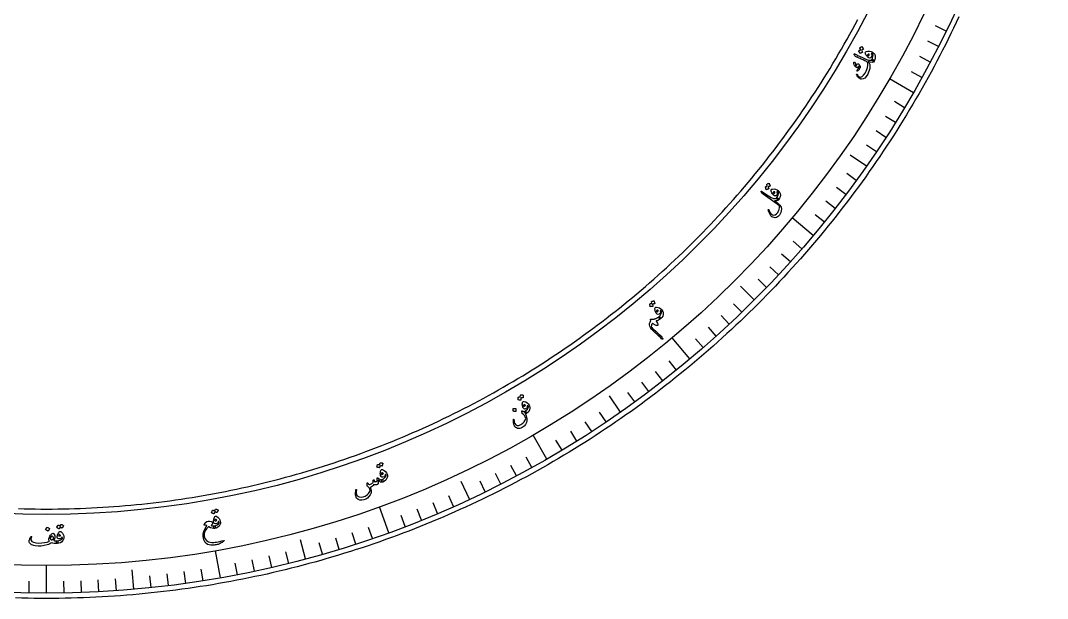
# Model space of a CAD drawing. Header units: millimetres. Extents: x -45 to 45, y -45 to 58.
# Drawn here: x -1.16 to 44.76, y -45 to -19.15 of the extents above; entities that cross this region are included whole.
import ezdxf

# ---------------------------------------------------------------- set-up
doc = ezdxf.new("R2010")
doc.units = ezdxf.units.MM
for name, color, linetype in [('CUT_INNER', 6, 'Continuous'), ('CUT_OUTER', 1, 'Continuous'), ('ENGRAVE', 7, 'Continuous'), ('ENGRAVE_FINE', 8, 'Continuous'), ('TEXT', 5, 'Continuous')]:
    doc.layers.add(name, color=color, linetype=linetype)

msp = doc.modelspace()

# ---------------------------------------------------------------- linework, layer by layer
at = {"layer": 'CUT_INNER'}
msp.add_lwpolyline([(-1.2577, -40.9807), (-1.0062, -40.9877), (-0.7547, -40.9931), (-0.5031, -40.9969), (-0.2516, -40.9992), (0, -41), (0.2516, -40.9992), (0.5031, -40.9969), (0.7547, -40.9931), (1.0062, -40.9877), (1.2577, -40.9807), (1.5091, -40.9722), (1.7605, -40.9622), (2.0118, -40.9506), (2.263, -40.9375), (2.5142, -40.9228), (2.7652, -40.9066), (3.0161, -40.8889), (3.267, -40.8696), (3.5177, -40.8488), (3.7683, -40.8265), (4.0187, -40.8026), (4.269, -40.7771), (4.5191, -40.7502), (4.7691, -40.7217), (5.0188, -40.6917), (5.2684, -40.6601), (5.5178, -40.627), (5.767, -40.5924), (6.0159, -40.5562), (6.2647, -40.5186), (6.5132, -40.4794), (6.7614, -40.4386), (7.0094, -40.3964), (7.2572, -40.3526), (7.5046, -40.3073), (7.7518, -40.2605), (7.9987, -40.2122), (8.2453, -40.1624), (8.4916, -40.111), (8.7375, -40.0582), (8.9832, -40.0038), (9.2284, -39.9479), (9.4734, -39.8905), (9.718, -39.8317), (9.9622, -39.7713), (10.206, -39.7094), (10.4495, -39.646), (10.6926, -39.5812), (10.9352, -39.5148), (11.1775, -39.447), (11.4193, -39.3777), (11.6607, -39.3068), (11.9017, -39.2346), (12.1422, -39.1608), (12.3822, -39.0855), (12.6218, -39.0088), (12.861, -38.9307), (13.0996, -38.851), (13.3377, -38.7699), (13.5754, -38.6873), (13.8125, -38.6033), (14.0491, -38.5178), (14.2852, -38.4309), (14.5207, -38.3425), (14.7557, -38.2527), (14.9901, -38.1614), (15.224, -38.0687), (15.4573, -37.9746), (15.69, -37.8791), (15.9221, -37.7821), (16.1537, -37.6837), (16.3846, -37.5838), (16.6149, -37.4826), (16.8446, -37.3799), (17.0736, -37.2759), (17.302, -37.1704), (17.5298, -37.0636), (17.7568, -36.9553), (17.9833, -36.8457), (18.209, -36.7346), (18.4341, -36.6222), (18.6584, -36.5084), (18.8821, -36.3932), (19.105, -36.2767), (19.3273, -36.1588), (19.5488, -36.0395), (19.7695, -35.9189), (19.9896, -35.7969), (20.2088, -35.6736), (20.4273, -35.5489), (20.6451, -35.4229), (20.862, -35.2955), (21.0782, -35.1669), (21.2936, -35.0369), (21.5082, -34.9056), (21.7219, -34.7729), (21.9349, -34.639), (22.147, -34.5038), (22.3583, -34.3672), (22.5688, -34.2294), (22.7784, -34.0903), (22.9871, -33.9498), (23.195, -33.8082), (23.402, -33.6652), (23.6081, -33.521), (23.8134, -33.3755), (24.0177, -33.2287), (24.2211, -33.0807), (24.4237, -32.9315), (24.6253, -32.781), (24.826, -32.6293), (25.0257, -32.4764), (25.2245, -32.3222), (25.4223, -32.1668), (25.6192, -32.0102), (25.8152, -31.8524), (26.0101, -31.6934), (26.2041, -31.5332), (26.3971, -31.3719), (26.5891, -31.2093), (26.7801, -31.0456), (26.9701, -30.8807), (27.159, -30.7146), (27.347, -30.5474), (27.5339, -30.379), (27.7198, -30.2095), (27.9046, -30.0388), (28.0884, -29.867), (28.2712, -29.6941), (28.4528, -29.5201), (28.6334, -29.345), (28.8129, -29.1687), (28.9914, -28.9914), (29.1687, -28.8129), (29.345, -28.6334), (29.5201, -28.4528), (29.6941, -28.2712), (29.867, -28.0884), (30.0388, -27.9046), (30.2095, -27.7198), (30.379, -27.5339), (30.5474, -27.347), (30.7146, -27.159), (30.8807, -26.9701), (31.0456, -26.7801), (31.2093, -26.5891), (31.3719, -26.3971), (31.5332, -26.2041), (31.6934, -26.0101), (31.8524, -25.8152), (32.0102, -25.6192), (32.1668, -25.4223), (32.3222, -25.2245), (32.4764, -25.0257), (32.6293, -24.826), (32.781, -24.6253), (32.9315, -24.4237), (33.0807, -24.2211), (33.2287, -24.0177), (33.3755, -23.8134), (33.521, -23.6081), (33.6652, -23.402), (33.8082, -23.195), (33.9498, -22.9871), (34.0903, -22.7784), (34.2294, -22.5688), (34.3672, -22.3583), (34.5038, -22.147), (34.639, -21.9349), (34.7729, -21.7219), (34.9056, -21.5082), (35.0369, -21.2936), (35.1669, -21.0782), (35.2955, -20.862), (35.4229, -20.6451), (35.5489, -20.4273), (35.6736, -20.2088), (35.7969, -19.9896), (35.9189, -19.7695), (36.0395, -19.5488), (36.1588, -19.3273), (36.2767, -19.105)], dxfattribs=at)
at = {"layer": 'CUT_OUTER'}
msp.add_lwpolyline([(40.7968, -18.99), (40.6795, -19.24), (40.5607, -19.4892), (40.4404, -19.7377), (40.3185, -19.9855), (40.1951, -20.2325), (40.0702, -20.4788), (39.9438, -20.7242), (39.8159, -20.9689), (39.6865, -21.2129), (39.5556, -21.456), (39.4232, -21.6983), (39.2893, -21.9398), (39.1539, -22.1804), (39.0171, -22.4202), (38.8788, -22.6592), (38.739, -22.8974), (38.5978, -23.1346), (38.4551, -23.371), (38.311, -23.6065), (38.1654, -23.8412), (38.0184, -24.0749), (37.87, -24.3077), (37.7201, -24.5396), (37.5688, -24.7706), (37.4161, -25.0007), (37.262, -25.2298), (37.1065, -25.4579), (36.9496, -25.6851), (36.7913, -25.9114), (36.6316, -26.1366), (36.4706, -26.3609), (36.3081, -26.5842), (36.1443, -26.8065), (35.9792, -27.0277), (35.8127, -27.248), (35.6448, -27.4672), (35.4756, -27.6854), (35.305, -27.9026), (35.1332, -28.1187), (34.96, -28.3337), (34.7855, -28.5477), (34.6097, -28.7606), (34.4325, -28.9724), (34.2541, -29.1831), (34.0744, -29.3928), (33.8934, -29.6013), (33.7111, -29.8087), (33.5276, -30.015), (33.3428, -30.2202), (33.1567, -30.4242), (32.9694, -30.627), (32.7809, -30.8288), (32.5911, -31.0293), (32.4001, -31.2287), (32.2079, -31.4269), (32.0144, -31.624), (31.8198, -31.8198), (31.624, -32.0144), (31.4269, -32.2079), (31.2287, -32.4001), (31.0293, -32.5911), (30.8288, -32.7809), (30.627, -32.9694), (30.4242, -33.1567), (30.2202, -33.3428), (30.015, -33.5276), (29.8087, -33.7111), (29.6013, -33.8934), (29.3928, -34.0744), (29.1831, -34.2541), (28.9724, -34.4325), (28.7606, -34.6097), (28.5477, -34.7855), (28.3337, -34.96), (28.1187, -35.1332), (27.9026, -35.305), (27.6854, -35.4756), (27.4672, -35.6448), (27.248, -35.8127), (27.0277, -35.9792), (26.8065, -36.1443), (26.5842, -36.3081), (26.3609, -36.4706), (26.1366, -36.6316), (25.9114, -36.7913), (25.6851, -36.9496), (25.4579, -37.1065), (25.2298, -37.262), (25.0007, -37.4161), (24.7706, -37.5688), (24.5396, -37.7201), (24.3077, -37.87), (24.0749, -38.0184), (23.8412, -38.1654), (23.6065, -38.311), (23.371, -38.4551), (23.1346, -38.5978), (22.8974, -38.739), (22.6592, -38.8788), (22.4202, -39.0171), (22.1804, -39.1539), (21.9398, -39.2893), (21.6983, -39.4232), (21.456, -39.5556), (21.2129, -39.6865), (20.9689, -39.8159), (20.7242, -39.9438), (20.4788, -40.0702), (20.2325, -40.1951), (19.9855, -40.3185), (19.7377, -40.4404), (19.4892, -40.5607), (19.24, -40.6795), (18.99, -40.7968), (18.7393, -40.9126), (18.4879, -41.0268), (18.2359, -41.1394), (17.9831, -41.2506), (17.7296, -41.3601), (17.4755, -41.4681), (17.2208, -41.5746), (16.9653, -41.6795), (16.7093, -41.7828), (16.4526, -41.8845), (16.1953, -41.9847), (15.9374, -42.0833), (15.6788, -42.1803), (15.4197, -42.2757), (15.16, -42.3695), (14.8998, -42.4617), (14.639, -42.5523), (14.3776, -42.6414), (14.1157, -42.7288), (13.8532, -42.8146), (13.5903, -42.8988), (13.3268, -42.9814), (13.0628, -43.0623), (12.7983, -43.1417), (12.5334, -43.2194), (12.268, -43.2955), (12.0021, -43.3699), (11.7357, -43.4427), (11.469, -43.5139), (11.2017, -43.5835), (10.9341, -43.6514), (10.6661, -43.7177), (10.3976, -43.7823), (10.1288, -43.8453), (9.8596, -43.9066), (9.59, -43.9663), (9.32, -44.0243), (9.0497, -44.0806), (8.7791, -44.1353), (8.5081, -44.1884), (8.2368, -44.2397), (7.9652, -44.2895), (7.6933, -44.3375), (7.4211, -44.3839), (7.1486, -44.4286), (6.8759, -44.4716), (6.6029, -44.5129), (6.3296, -44.5526), (6.0561, -44.5906), (5.7824, -44.6269), (5.5085, -44.6616), (5.2343, -44.6945), (4.96, -44.7258), (4.6855, -44.7554), (4.4108, -44.7833), (4.1359, -44.8095), (3.8609, -44.8341), (3.5857, -44.8569), (3.3104, -44.8781), (3.035, -44.8975), (2.7594, -44.9153), (2.4838, -44.9314), (2.208, -44.9458), (1.9322, -44.9585), (1.6563, -44.9695), (1.3804, -44.9788), (1.1044, -44.9864), (0.8283, -44.9924), (0.5522, -44.9966), (0.2761, -44.9992), (0, -45), (-0.2761, -44.9992), (-0.5522, -44.9966), (-0.8283, -44.9924), (-1.1044, -44.9864), (-1.3804, -44.9788)], dxfattribs=at)
at = {"layer": 'ENGRAVE'}
for points in [[(38.7633, -22.38), (37.6964, -21.764)], [(36.6652, -25.6733), (35.9444, -25.1685)], [(34.2881, -28.7712), (33.3444, -27.9793)], [(31.6501, -31.6501), (31.0278, -31.0278)], [(28.7712, -34.2881), (27.9793, -33.3444)], [(25.6733, -36.6652), (25.1685, -35.9444)], [(22.38, -38.7633), (21.764, -37.6964)], [(18.9164, -40.5663), (18.5445, -39.7688)], [(15.3088, -42.0606), (14.8875, -40.9029)], [(11.5847, -43.2348), (11.357, -42.3848)], [(7.7725, -44.08), (7.5586, -42.8667)], [(0, -44.76), (0, -43.528)], [(3.9011, -44.5897), (3.8244, -43.713)]]:
    msp.add_lwpolyline(points, dxfattribs=at)
for radius in [44.76, 43.528, 41.24]:
    msp.add_circle((0, 0), radius, dxfattribs=at)
at = {"layer": 'ENGRAVE_FINE'}
for points in [[(40.23, -19.6215), (39.7555, -19.39)], [(39.8815, -20.3206), (39.411, -20.0809)], [(39.5207, -21.0135), (39.0545, -20.7657)], [(39.148, -21.7001), (38.6862, -21.4441)], [(38.3668, -23.0531), (37.9142, -22.7812)], [(37.9586, -23.7192), (37.5109, -23.4394)], [(37.5389, -24.378), (37.0961, -24.0905)], [(37.1077, -25.0295), (36.67, -24.7342)], [(36.2116, -26.3093), (35.7844, -25.9989)], [(35.7469, -26.9372), (35.3252, -26.6195)], [(35.2714, -27.557), (34.8553, -27.2319)], [(34.7851, -28.1684), (34.3747, -27.8361)], [(33.7808, -29.3652), (33.3823, -29.0188)], [(33.2632, -29.9503), (32.8708, -29.597)], [(32.7354, -30.5262), (32.3492, -30.1662)], [(32.1976, -31.0929), (31.8178, -30.7261)], [(31.0929, -32.1976), (30.7261, -31.8178)], [(30.5262, -32.7354), (30.1662, -32.3492)], [(29.9503, -33.2632), (29.597, -32.8708)], [(29.3652, -33.7808), (29.0188, -33.3823)], [(28.1684, -34.7851), (27.8361, -34.3747)], [(27.557, -35.2714), (27.2319, -34.8553)], [(26.9372, -35.7469), (26.6195, -35.3252)], [(26.3093, -36.2116), (25.9989, -35.7844)], [(25.0295, -37.1077), (24.7342, -36.67)], [(24.378, -37.5389), (24.0905, -37.0961)], [(23.7192, -37.9586), (23.4394, -37.5109)], [(23.0531, -38.3668), (22.7812, -37.9142)], [(21.7001, -39.148), (21.4441, -38.6862)], [(20.3206, -39.8815), (20.0809, -39.411)], [(21.0135, -39.5207), (20.7657, -39.0545)], [(19.6215, -40.23), (19.39, -39.7555)], [(18.2055, -40.8903), (17.9908, -40.4079)], [(17.4891, -41.2018), (17.2828, -40.7158)], [(16.0405, -41.7871), (15.8513, -41.2941)], [(16.7674, -41.5007), (16.5696, -41.0112)], [(13.8316, -42.5693), (13.6684, -42.0671)], [(14.5724, -42.3214), (14.4005, -41.8222)], [(12.3375, -43.0261), (12.192, -42.5185)], [(13.0866, -42.8042), (12.9322, -42.2993)], [(10.0688, -43.6128), (9.95, -43.0983)], [(10.8284, -43.4304), (10.7007, -42.9181)], [(8.5406, -43.9376), (8.4399, -43.4193)], [(9.3061, -43.7819), (9.1963, -43.2654)], [(4.6787, -44.5148), (4.6235, -43.9897)], [(5.4549, -44.4264), (5.3905, -43.9023)], [(6.2294, -44.3244), (6.1559, -43.8015)], [(7.002, -44.2089), (6.9194, -43.6874)], [(-0.7812, -44.7532), (-0.772, -44.2253)], [(0.7812, -44.7532), (0.772, -44.2253)], [(1.5621, -44.7327), (1.5437, -44.2051)], [(2.3426, -44.6987), (2.3149, -44.1714)], [(3.1223, -44.651), (3.0855, -44.1243)]]:
    msp.add_lwpolyline(points, dxfattribs=at)
at = {"layer": 'TEXT'}
for points in [[(36.1181, -20.6562), (36.1138, -20.6464), (36.1143, -20.641), (36.1197, -20.6401), (36.1299, -20.6436), (36.1388, -20.6477), (36.1534, -20.6545), (36.1737, -20.6642), (36.1996, -20.6767), (36.2314, -20.6919), (36.2689, -20.7097), (36.3122, -20.7302), (36.3613, -20.7533), (36.5154, -20.8246), (36.6349, -20.8773), (36.7196, -20.9115), (36.7696, -20.9272), (36.8166, -20.9329), (36.8561, -20.9316), (36.8879, -20.9233), (36.9122, -20.9081), (36.9226, -20.9003), (36.934, -20.8962), (36.9464, -20.8956), (36.9598, -20.8986), (36.9731, -20.9043), (36.985, -20.9117), (36.9955, -20.9208), (37.0047, -20.9316), (37.0118, -20.9425), (37.0159, -20.952), (37.017, -20.96), (37.0152, -20.9665), (36.974, -21.01), (36.9142, -21.0277), (36.836, -21.0196), (36.7393, -20.9857), (36.7558, -21.009), (36.7713, -21.0351), (36.7858, -21.0641), (36.7991, -21.0959), (36.8093, -21.1264), (36.8162, -21.1559), (36.82, -21.1844), (36.8205, -21.2118), (36.8114, -21.2973), (36.7922, -21.3815), (36.763, -21.4644), (36.7237, -21.5459), (36.6578, -21.65), (36.5899, -21.7234), (36.5201, -21.7661), (36.4485, -21.7781), (36.4287, -21.7757), (36.4104, -21.7715), (36.3935, -21.7654), (36.3781, -21.7575), (36.328, -21.7198), (36.2864, -21.6762), (36.2532, -21.6269), (36.2284, -21.5717), (36.2272, -21.567), (36.227, -21.5625), (36.2278, -21.5582), (36.2297, -21.5541), (36.232, -21.5513), (36.235, -21.5497), (36.2387, -21.5492), (36.243, -21.5498), (36.2466, -21.5519), (36.2501, -21.5552), (36.2534, -21.5598), (36.2566, -21.5656), (36.2795, -21.6074), (36.3015, -21.6393), (36.3225, -21.6613), (36.3425, -21.6733), (36.408, -21.6798), (36.4739, -21.6533), (36.54, -21.5939), (36.6063, -21.5015), (36.6471, -21.4242), (36.6808, -21.3408), (36.7073, -21.2514), (36.7265, -21.1561), (36.729, -21.1223), (36.7269, -21.0901), (36.7203, -21.0596), (36.7091, -21.0306), (36.7036, -21.0221), (36.6946, -21.0128), (36.682, -21.0029), (36.6659, -20.9922), (36.6376, -20.976), (36.5892, -20.9513), (36.5206, -20.9181), (36.4319, -20.8763), (36.3854, -20.8546), (36.3453, -20.8359), (36.3115, -20.8201), (36.2841, -20.8074), (36.2629, -20.7975), (36.2477, -20.7904), (36.2386, -20.7862), (36.2356, -20.7848), (36.2046, -20.7697), (36.1805, -20.7551), (36.1635, -20.7409), (36.1533, -20.7271)], [(36.373, -20.385), (36.3724, -20.3828), (36.3726, -20.3803), (36.3738, -20.3776), (36.3758, -20.3746), (36.3863, -20.3659), (36.397, -20.3577), (36.4079, -20.3501), (36.4191, -20.3431), (36.4306, -20.3367), (36.4425, -20.3307), (36.455, -20.3254), (36.4678, -20.3205), (36.4712, -20.32), (36.4742, -20.3207), (36.4767, -20.3224), (36.4788, -20.3251), (36.5357, -20.4284), (36.5361, -20.4305), (36.5348, -20.4327), (36.532, -20.435), (36.5277, -20.4373), (36.5242, -20.4387), (36.519, -20.4411), (36.5122, -20.4446), (36.5037, -20.4493), (36.4934, -20.4551), (36.4813, -20.4621), (36.4672, -20.4702), (36.4512, -20.4795), (36.4947, -20.5607), (36.4956, -20.5639), (36.4947, -20.5667), (36.4918, -20.5693), (36.4871, -20.5715), (36.483, -20.5734), (36.4767, -20.5765), (36.4683, -20.5807), (36.4576, -20.5862), (36.4447, -20.5931), (36.4294, -20.6013), (36.4118, -20.6111), (36.3918, -20.6223), (36.3891, -20.6231), (36.387, -20.6229), (36.3854, -20.6217), (36.3843, -20.6196), (36.3321, -20.5168), (36.3314, -20.5146), (36.3317, -20.5121), (36.3328, -20.5094), (36.3349, -20.5065), (36.3433, -20.4988), (36.3521, -20.4916), (36.3613, -20.485), (36.3708, -20.479), (36.3805, -20.4735), (36.3905, -20.4685), (36.4006, -20.4639), (36.411, -20.4599)], [(36.6201, -20.5714), (36.6256, -20.5642), (36.6339, -20.5574), (36.645, -20.5511), (36.6589, -20.5452), (36.7317, -20.5274), (36.8029, -20.5263), (36.8726, -20.5422), (36.9408, -20.575), (36.9732, -20.5976), (36.9998, -20.6218), (37.0207, -20.6475), (37.0358, -20.6748), (37.0576, -20.7479), (37.0613, -20.8212), (37.047, -20.8944), (37.0146, -20.9676), (37.009, -20.9737), (37.0007, -20.9768), (36.9896, -20.9771), (36.9758, -20.9746), (36.9686, -20.9724), (36.9616, -20.9697), (36.9547, -20.9664), (36.9479, -20.9625), (36.9414, -20.9583), (36.9353, -20.954), (36.9296, -20.9497), (36.9243, -20.9453), (36.9159, -20.9365), (36.911, -20.9275), (36.9095, -20.9184), (36.9115, -20.9092), (36.9406, -20.8368), (36.9567, -20.7688), (36.96, -20.7055), (36.9505, -20.6467), (36.9332, -20.6396), (36.9191, -20.6348), (36.9079, -20.6323), (36.8999, -20.632), (36.8923, -20.6329), (36.8868, -20.6345), (36.8833, -20.6369), (36.8818, -20.64), (36.8814, -20.6425), (36.8815, -20.6447), (36.8821, -20.6466), (36.8832, -20.6483), (36.8997, -20.6721), (36.9096, -20.6955), (36.9128, -20.7187), (36.9094, -20.7415), (36.8829, -20.7985), (36.8469, -20.8276), (36.8015, -20.8289), (36.7467, -20.8023), (36.7189, -20.7805), (36.6926, -20.7536), (36.6677, -20.7214), (36.6442, -20.6841), (36.626, -20.6484), (36.6159, -20.6178), (36.6139, -20.5921), (36.6201, -20.5714)], [(36.7228, -20.6787), (36.7196, -20.6919), (36.7231, -20.7056), (36.7333, -20.7199), (36.7501, -20.7348), (36.7531, -20.7364), (36.7554, -20.7374), (36.7569, -20.7378), (36.7576, -20.7375), (36.7669, -20.7276), (36.775, -20.7168), (36.7818, -20.7051), (36.7875, -20.6925), (36.7912, -20.6808), (36.7928, -20.6703), (36.7924, -20.6611), (36.7899, -20.6533), (36.7643, -20.6558), (36.7445, -20.6609), (36.7307, -20.6685), (36.7228, -20.6787)], [(36.1078, -21.0217), (36.1093, -21.0198), (36.1112, -21.0185), (36.1135, -21.0177), (36.1163, -21.0176), (36.1183, -21.0182), (36.1203, -21.0192), (36.1223, -21.0206), (36.1242, -21.0223), (36.1707, -21.081), (36.1752, -21.0874), (36.1781, -21.0932), (36.1795, -21.0983), (36.1794, -21.1027), (36.1752, -21.1192), (36.1735, -21.1343), (36.1743, -21.1481), (36.1777, -21.1605), (36.1809, -21.1645), (36.1865, -21.1649), (36.1946, -21.1619), (36.2051, -21.1554), (36.2109, -21.1503), (36.2168, -21.145), (36.2226, -21.1394), (36.2285, -21.1335), (36.2343, -21.1273), (36.2402, -21.1206), (36.2462, -21.1134), (36.2522, -21.1058), (36.2809, -21.0842), (36.3109, -21.0893), (36.3423, -21.1214), (36.3749, -21.1803), (36.3826, -21.2012), (36.3871, -21.22), (36.3886, -21.2366), (36.387, -21.251), (36.3822, -21.2652), (36.3731, -21.2832), (36.3596, -21.3051), (36.3417, -21.3309), (36.3323, -21.3439), (36.3228, -21.3559), (36.3134, -21.367), (36.3039, -21.3771), (36.2946, -21.3864), (36.2857, -21.3949), (36.2773, -21.4028), (36.2692, -21.4099), (36.263, -21.4136), (36.2572, -21.4154), (36.252, -21.4154), (36.2472, -21.4136), (36.2431, -21.4103), (36.2412, -21.4063), (36.2414, -21.4016), (36.2436, -21.3963), (36.2518, -21.38), (36.2614, -21.3616), (36.2724, -21.3412), (36.2848, -21.3187), (36.3077, -21.2768), (36.3241, -21.2431), (36.3339, -21.2178), (36.3371, -21.2007), (36.3368, -21.1981), (36.3356, -21.196), (36.3335, -21.1946), (36.3305, -21.1938), (36.3282, -21.1938), (36.3257, -21.1948), (36.3228, -21.1967), (36.3195, -21.1995), (36.2924, -21.2276), (36.2804, -21.239), (36.2684, -21.2477), (36.2565, -21.2538), (36.2446, -21.2572), (36.2321, -21.2587), (36.2209, -21.2573), (36.2109, -21.2531), (36.2023, -21.246), (36.1502, -21.1879), (36.1171, -21.1311), (36.103, -21.0757), (36.1078, -21.0217)], [(32.2074, -26.4807), (32.2072, -26.4784), (32.2078, -26.476), (32.2094, -26.4736), (32.212, -26.471), (32.2238, -26.4642), (32.2358, -26.4581), (32.2479, -26.4525), (32.2601, -26.4476), (32.2726, -26.4433), (32.2854, -26.4396), (32.2986, -26.4365), (32.3121, -26.4339), (32.3155, -26.4341), (32.3183, -26.4352), (32.3205, -26.4373), (32.3221, -26.4404), (32.3599, -26.5521), (32.3598, -26.5543), (32.3582, -26.5562), (32.3551, -26.558), (32.3504, -26.5595), (32.3468, -26.5602), (32.3412, -26.5617), (32.3339, -26.5639), (32.3247, -26.567), (32.3136, -26.5709), (32.3003, -26.5757), (32.2851, -26.5812), (32.2677, -26.5876), (32.2961, -26.6752), (32.2965, -26.6784), (32.2951, -26.6811), (32.2919, -26.683), (32.2868, -26.6844), (32.2825, -26.6855), (32.2757, -26.6875), (32.2666, -26.6902), (32.2552, -26.6937), (32.2413, -26.6981), (32.2248, -26.7036), (32.2057, -26.7101), (32.1841, -26.7176), (32.1812, -26.7179), (32.1792, -26.7174), (32.1778, -26.7159), (32.1772, -26.7136), (32.1438, -26.6032), (32.1436, -26.6009), (32.1443, -26.5986), (32.1459, -26.5961), (32.1484, -26.5936), (32.1581, -26.5875), (32.168, -26.582), (32.1782, -26.5771), (32.1886, -26.5729), (32.1992, -26.5692), (32.2098, -26.566), (32.2206, -26.5633), (32.2315, -26.5611)], [(32.2814, -26.9976), (32.405, -27.0704), (32.5101, -27.1077), (32.5968, -27.1095), (32.6651, -27.0758), (32.673, -27.0765), (32.684, -27.0838), (32.6983, -27.0975), (32.7157, -27.1177), (32.7288, -27.1344), (32.7367, -27.1481), (32.7395, -27.1587), (32.737, -27.1663), (32.7031, -27.1969), (32.6622, -27.2151), (32.6144, -27.2211), (32.5596, -27.2148), (32.6979, -27.3212), (32.7956, -27.4168), (32.8525, -27.5016), (32.8686, -27.5756), (32.8573, -27.6626), (32.8378, -27.7384), (32.8101, -27.803), (32.7744, -27.8565), (32.7304, -27.9029), (32.6842, -27.9375), (32.6357, -27.9601), (32.5849, -27.9709), (32.5343, -27.969), (32.4858, -27.9539), (32.4397, -27.9255), (32.3959, -27.8839), (32.3752, -27.8584), (32.3562, -27.8312), (32.3387, -27.802), (32.3228, -27.7711), (32.3084, -27.7383), (32.2957, -27.7036), (32.2847, -27.667), (32.2753, -27.6284), (32.2749, -27.6235), (32.2755, -27.619), (32.2771, -27.6149), (32.2796, -27.6112), (32.2824, -27.6087), (32.2856, -27.6072), (32.2892, -27.6067), (32.2933, -27.6073), (32.2973, -27.6091), (32.3007, -27.6123), (32.3035, -27.617), (32.3057, -27.6231), (32.3355, -27.7084), (32.3712, -27.7738), (32.4129, -27.8193), (32.4607, -27.8449), (32.5218, -27.852), (32.5816, -27.8357), (32.6398, -27.7959), (32.6965, -27.7326), (32.7361, -27.6675), (32.7627, -27.5973), (32.7762, -27.5219), (32.7768, -27.4413), (32.0504, -26.9147), (32.0331, -26.902), (32.0191, -26.8906), (32.0083, -26.8804), (32.0008, -26.8714), (31.9562, -26.8017), (31.9571, -26.7902), (31.9635, -26.7858), (31.9755, -26.7887), (31.9931, -26.7987)], [(32.4177, -26.7077), (32.4244, -26.7016), (32.4338, -26.6965), (32.4458, -26.6922), (32.4605, -26.6888), (32.5353, -26.6841), (32.6056, -26.6956), (32.6714, -26.7235), (32.7327, -26.7678), (32.7606, -26.7959), (32.7826, -26.8244), (32.7986, -26.8533), (32.8087, -26.8828), (32.8172, -26.9587), (32.808, -27.0314), (32.7809, -27.101), (32.7361, -27.1673), (32.7296, -27.1723), (32.7208, -27.174), (32.7099, -27.1723), (32.6968, -27.1673), (32.6901, -27.164), (32.6836, -27.16), (32.6774, -27.1556), (32.6714, -27.1505), (32.6657, -27.1453), (32.6605, -27.14), (32.6557, -27.1347), (32.6512, -27.1295), (32.6445, -27.1193), (32.6412, -27.1096), (32.6414, -27.1004), (32.645, -27.0917), (32.6864, -27.0255), (32.7143, -26.9615), (32.7287, -26.8997), (32.7296, -26.8402), (32.7139, -26.8302), (32.7008, -26.8229), (32.6903, -26.8185), (32.6824, -26.8168), (32.6749, -26.8163), (32.6691, -26.8169), (32.6653, -26.8186), (32.6633, -26.8215), (32.6624, -26.8238), (32.6621, -26.826), (32.6623, -26.828), (32.6632, -26.8299), (32.6752, -26.8562), (32.6808, -26.881), (32.6799, -26.9044), (32.6725, -26.9262), (32.6364, -26.9776), (32.5958, -27), (32.5509, -26.9932), (32.5016, -26.9574), (32.4781, -26.9311), (32.457, -26.8999), (32.4381, -26.8638), (32.4216, -26.8229), (32.4099, -26.7846), (32.4054, -26.7527), (32.408, -26.727), (32.4177, -26.7077)], [(32.4999, -26.8315), (32.4944, -26.8439), (32.4954, -26.8581), (32.5029, -26.8739), (32.5169, -26.8915), (32.5196, -26.8937), (32.5216, -26.895), (32.523, -26.8957), (32.5238, -26.8955), (32.5347, -26.8874), (32.5445, -26.8782), (32.5533, -26.8679), (32.5611, -26.8565), (32.5668, -26.8456), (32.5703, -26.8356), (32.5715, -26.8265), (32.5705, -26.8183), (32.5448, -26.8163), (32.5244, -26.8178), (32.5095, -26.8229), (32.4999, -26.8315)], [(27.0596, -31.7226), (27.0598, -31.7203), (27.0609, -31.718), (27.0629, -31.7159), (27.0658, -31.7138), (27.0787, -31.7092), (27.0915, -31.7053), (27.1044, -31.7019), (27.1173, -31.6992), (27.1304, -31.6972), (27.1436, -31.6958), (27.1571, -31.695), (27.1709, -31.6949), (27.1742, -31.6957), (27.1768, -31.6973), (27.1786, -31.6997), (27.1796, -31.7031), (27.1972, -31.8197), (27.1968, -31.8218), (27.1948, -31.8234), (27.1915, -31.8246), (27.1866, -31.8253), (27.1828, -31.8253), (27.1772, -31.8258), (27.1695, -31.8267), (27.1599, -31.8281), (27.1483, -31.83), (27.1344, -31.8324), (27.1184, -31.8351), (27.1002, -31.8384), (27.1128, -31.9296), (27.1126, -31.9329), (27.1108, -31.9352), (27.1072, -31.9366), (27.102, -31.937), (27.0976, -31.9374), (27.0906, -31.9381), (27.0812, -31.9392), (27.0693, -31.9407), (27.0548, -31.9426), (27.0376, -31.9451), (27.0177, -31.9481), (26.995, -31.9517), (26.9922, -31.9515), (26.9903, -31.9506), (26.9892, -31.9489), (26.989, -31.9465), (26.9755, -31.8321), (26.9757, -31.8298), (26.9768, -31.8275), (26.9788, -31.8254), (26.9817, -31.8233), (26.9923, -31.819), (27.0031, -31.8154), (27.0139, -31.8124), (27.0249, -31.81), (27.036, -31.8082), (27.047, -31.8069), (27.0581, -31.8062), (27.0693, -31.806)], [(27.2268, -31.983), (27.2345, -31.9782), (27.2446, -31.9747), (27.2572, -31.9726), (27.2723, -31.9719), (27.3467, -31.9804), (27.4139, -32.0041), (27.4738, -32.0431), (27.5264, -32.0975), (27.5489, -32.1299), (27.5655, -32.1618), (27.5762, -32.1932), (27.581, -32.224), (27.5761, -32.3002), (27.5542, -32.3702), (27.5154, -32.4339), (27.4596, -32.4914), (27.4523, -32.4951), (27.4434, -32.4952), (27.4329, -32.4916), (27.4209, -32.4845), (27.4149, -32.48), (27.4092, -32.475), (27.4038, -32.4695), (27.3988, -32.4635), (27.3942, -32.4573), (27.39, -32.4511), (27.3861, -32.4451), (27.3827, -32.4392), (27.3779, -32.428), (27.3763, -32.4179), (27.3781, -32.4088), (27.3832, -32.4009), (27.4355, -32.343), (27.4742, -32.2849), (27.4993, -32.2266), (27.5107, -32.1681), (27.4969, -32.1555), (27.4853, -32.1461), (27.4758, -32.1399), (27.4683, -32.1368), (27.4609, -32.135), (27.4552, -32.1346), (27.4511, -32.1356), (27.4486, -32.1381), (27.4473, -32.1402), (27.4466, -32.1423), (27.4465, -32.1444), (27.447, -32.1463), (27.4543, -32.1743), (27.4554, -32.1997), (27.4504, -32.2226), (27.4393, -32.2428), (27.3947, -32.2871), (27.3508, -32.302), (27.3078, -32.2874), (27.2656, -32.2435), (27.2471, -32.2135), (27.2317, -32.179), (27.2195, -32.1403), (27.2104, -32.0971), (27.2056, -32.0573), (27.2068, -32.0251), (27.2138, -32.0003), (27.2268, -31.983)], [(27.286, -32.1193), (27.2784, -32.1305), (27.2769, -32.1446), (27.2815, -32.1616), (27.2922, -32.1813), (27.2945, -32.1839), (27.2962, -32.1856), (27.2975, -32.1865), (27.2983, -32.1865), (27.3104, -32.1804), (27.3217, -32.1731), (27.3322, -32.1645), (27.3419, -32.1547), (27.3494, -32.1449), (27.3546, -32.1356), (27.3574, -32.1269), (27.3578, -32.1187), (27.3328, -32.1121), (27.3125, -32.1101), (27.2969, -32.1124), (27.286, -32.1193)], [(27.0232, -32.5068), (27.048, -32.5103), (27.0727, -32.5123), (27.0973, -32.5129), (27.1218, -32.5121), (27.1461, -32.5097), (27.1701, -32.5056), (27.1937, -32.4999), (27.2171, -32.4925), (27.2399, -32.4838), (27.2622, -32.4744), (27.2838, -32.4642), (27.3047, -32.4533), (27.3251, -32.4415), (27.345, -32.4288), (27.3643, -32.4153), (27.3832, -32.4009), (27.3999, -32.3929), (27.416, -32.3942), (27.4316, -32.4049), (27.4466, -32.4248), (27.4591, -32.4481), (27.4655, -32.467), (27.4656, -32.4814), (27.4596, -32.4914), (27.4126, -32.5267), (27.3636, -32.5551), (27.3126, -32.5764), (27.2597, -32.5907), (27.2574, -32.5916), (27.2564, -32.593), (27.2567, -32.5948), (27.2582, -32.5971), (27.2983, -32.6469), (27.325, -32.6926), (27.3384, -32.7342), (27.3385, -32.7718), (27.3348, -32.7819), (27.3286, -32.789), (27.32, -32.7933), (27.3091, -32.7946), (27.2833, -32.7923), (27.2573, -32.7872), (27.2313, -32.7791), (27.2051, -32.7681), (27.179, -32.7541), (27.1531, -32.7368), (27.1275, -32.7164), (27.1021, -32.6928), (27.0787, -32.7191), (27.0605, -32.7533), (27.0474, -32.7954), (27.0394, -32.8453), (27.0462, -32.8612), (27.0678, -32.8876), (27.1042, -32.9243), (27.1554, -32.9715), (27.2407, -33.0481), (27.3157, -33.1167), (27.3802, -33.1774), (27.4344, -33.2301), (27.4781, -33.2748), (27.5115, -33.3113), (27.5344, -33.3397), (27.5469, -33.36), (27.5526, -33.3736), (27.556, -33.3848), (27.5571, -33.3938), (27.5558, -33.4004), (27.5525, -33.4057), (27.548, -33.409), (27.5421, -33.4101), (27.535, -33.409), (27.5271, -33.406), (27.5192, -33.4011), (27.5113, -33.3943), (27.5034, -33.3856), (27.4531, -33.332), (27.3863, -33.2672), (27.3032, -33.1911), (27.2038, -33.1037), (27.1211, -33.0268), (27.0562, -32.9538), (27.0088, -32.8848), (26.9791, -32.8199), (26.9681, -32.7623), (26.9707, -32.7016), (26.9868, -32.6377), (27.0164, -32.5707), (27.0119, -32.5588), (27.0085, -32.5473), (27.0061, -32.5363), (27.0046, -32.5257), (27.0048, -32.5163), (27.008, -32.5101), (27.0141, -32.5069), (27.0232, -32.5068)], [(21.1919, -35.9089), (21.1925, -35.9066), (21.1939, -35.9046), (21.1963, -35.9028), (21.1995, -35.9013), (21.213, -35.899), (21.2264, -35.8973), (21.2396, -35.8962), (21.2528, -35.8958), (21.266, -35.896), (21.2793, -35.8969), (21.2928, -35.8985), (21.3063, -35.9008), (21.3095, -35.9021), (21.3117, -35.9041), (21.313, -35.9069), (21.3135, -35.9103), (21.3108, -36.0282), (21.31, -36.0302), (21.3078, -36.0315), (21.3042, -36.0321), (21.2993, -36.0319), (21.2956, -36.0313), (21.2899, -36.0308), (21.2823, -36.0304), (21.2726, -36.0301), (21.2608, -36.03), (21.2467, -36.0299), (21.2305, -36.0299), (21.212, -36.0299), (21.2087, -36.122), (21.2079, -36.1252), (21.2057, -36.1271), (21.202, -36.1279), (21.1968, -36.1274), (21.1923, -36.127), (21.1853, -36.1265), (21.1758, -36.126), (21.1639, -36.1254), (21.1493, -36.1248), (21.1319, -36.1242), (21.1118, -36.1238), (21.0889, -36.1235), (21.0861, -36.1228), (21.0843, -36.1216), (21.0836, -36.1197), (21.0838, -36.1173), (21.0902, -36.0022), (21.0908, -36), (21.0923, -35.998), (21.0946, -35.9962), (21.0979, -35.9947), (21.1091, -35.9923), (21.1203, -35.9905), (21.1315, -35.9894), (21.1427, -35.989), (21.1539, -35.9892), (21.165, -35.9898), (21.1761, -35.991), (21.1871, -35.9927)], [(21.3117, -36.1942), (21.3202, -36.1908), (21.3308, -36.1891), (21.3435, -36.1892), (21.3585, -36.1911), (21.4304, -36.2122), (21.4925, -36.2472), (21.5447, -36.2959), (21.5872, -36.3585), (21.6038, -36.3944), (21.6146, -36.4287), (21.6198, -36.4614), (21.6192, -36.4926), (21.6012, -36.5668), (21.5676, -36.632), (21.5184, -36.6881), (21.4536, -36.7351), (21.4457, -36.7375), (21.4369, -36.736), (21.4272, -36.7307), (21.4166, -36.7216), (21.4114, -36.7161), (21.4067, -36.7102), (21.4024, -36.7039), (21.3985, -36.6971), (21.395, -36.6902), (21.3919, -36.6834), (21.3891, -36.6769), (21.3867, -36.6704), (21.3839, -36.6585), (21.3842, -36.6483), (21.3875, -36.6397), (21.3938, -36.6328), (21.4554, -36.5847), (21.5035, -36.5341), (21.5382, -36.481), (21.5595, -36.4254), (21.5482, -36.4106), (21.5383, -36.3994), (21.53, -36.3916), (21.5232, -36.3873), (21.5162, -36.3843), (21.5106, -36.3829), (21.5064, -36.3832), (21.5035, -36.3851), (21.5019, -36.3871), (21.5009, -36.389), (21.5004, -36.391), (21.5006, -36.393), (21.5029, -36.4218), (21.4996, -36.4471), (21.4908, -36.4687), (21.4764, -36.4867), (21.4248, -36.5227), (21.379, -36.5297), (21.3391, -36.508), (21.3051, -36.4575), (21.2921, -36.4247), (21.2829, -36.3882), (21.2775, -36.3478), (21.276, -36.3037), (21.2781, -36.2638), (21.2848, -36.2322), (21.296, -36.209), (21.3117, -36.1942)], [(20.8685, -36.5092), (20.8691, -36.5069), (20.8706, -36.5049), (20.873, -36.5032), (20.8763, -36.5017), (20.9035, -36.498), (20.9306, -36.4971), (20.9576, -36.4989), (20.9845, -36.5034), (20.9876, -36.5046), (20.9896, -36.5065), (20.9907, -36.5089), (20.9908, -36.5119), (20.9872, -36.6293), (20.9863, -36.6325), (20.9841, -36.6345), (20.9803, -36.6352), (20.9751, -36.6347), (20.9706, -36.6342), (20.9636, -36.6337), (20.954, -36.6331), (20.942, -36.6324), (20.9273, -36.6317), (20.9099, -36.631), (20.8896, -36.6305), (20.8666, -36.63), (20.8633, -36.6296), (20.8612, -36.6285), (20.8602, -36.6268), (20.8604, -36.6244)], [(21.2551, -36.6252), (21.2552, -36.6168), (21.2578, -36.6115), (21.263, -36.6092), (21.2707, -36.6101), (21.2757, -36.6115), (21.2816, -36.6136), (21.2884, -36.6163), (21.2961, -36.6197), (21.3046, -36.6235), (21.3139, -36.628), (21.3238, -36.6329), (21.3345, -36.6384), (21.348, -36.6432), (21.3625, -36.6438), (21.3777, -36.6404), (21.3938, -36.6328), (21.4054, -36.628), (21.4161, -36.6277), (21.426, -36.632), (21.4351, -36.6406), (21.4425, -36.6515), (21.4486, -36.6644), (21.4535, -36.6794), (21.457, -36.6964), (21.459, -36.7113), (21.459, -36.7227), (21.4572, -36.7306), (21.4536, -36.7351), (21.4181, -36.7557), (21.4485, -36.8254), (21.4688, -36.8975), (21.4792, -36.972), (21.4794, -37.0489), (21.4618, -37.1355), (21.42, -37.2155), (21.3541, -37.2886), (21.2641, -37.3548), (21.213, -37.3808), (21.1624, -37.3958), (21.1124, -37.3999), (21.063, -37.393), (21.0178, -37.3763), (20.9792, -37.3514), (20.9472, -37.3186), (20.9217, -37.2777), (20.9114, -37.2535), (20.9025, -37.226), (20.895, -37.1952), (20.8889, -37.161), (20.8842, -37.1235), (20.8805, -37.0828), (20.878, -37.039), (20.8766, -36.992), (20.8767, -36.9879), (20.8777, -36.9845), (20.8794, -36.9819), (20.8819, -36.9799), (20.8858, -36.9781), (20.8894, -36.9771), (20.8928, -36.9771), (20.896, -36.978), (20.8994, -36.9801), (20.9017, -36.9834), (20.903, -36.9879), (20.9033, -36.9935), (20.9071, -37.0576), (20.9137, -37.1089), (20.9229, -37.1476), (20.9349, -37.1736), (20.9872, -37.2323), (21.0501, -37.2601), (21.1236, -37.2572), (21.2077, -37.2233), (21.2944, -37.1657), (21.3617, -37.1014), (21.4094, -37.0304), (21.4376, -36.953), (21.4053, -36.8835), (21.3688, -36.8244), (21.3281, -36.7754), (21.2832, -36.7367), (21.2761, -36.7312), (21.2709, -36.7267), (21.2676, -36.7232), (21.2662, -36.7207)], [(21.3466, -36.3386), (21.3372, -36.3484), (21.3333, -36.362), (21.3349, -36.3795), (21.342, -36.4008), (21.3438, -36.4038), (21.3453, -36.4058), (21.3464, -36.4068), (21.3471, -36.407), (21.3601, -36.403), (21.3726, -36.3978), (21.3844, -36.3911), (21.3955, -36.3831), (21.4047, -36.3748), (21.4113, -36.3666), (21.4156, -36.3584), (21.4174, -36.3504), (21.394, -36.3397), (21.3744, -36.3341), (21.3585, -36.3338), (21.3466, -36.3386)], [(14.9159, -38.9366), (14.9169, -38.9345), (14.9186, -38.9327), (14.9212, -38.9314), (14.9247, -38.9304), (14.9383, -38.9304), (14.9518, -38.9309), (14.9651, -38.9321), (14.9781, -38.9339), (14.9911, -38.9363), (15.0041, -38.9394), (15.0171, -38.9432), (15.0301, -38.9477), (15.033, -38.9495), (15.0348, -38.9519), (15.0357, -38.9548), (15.0356, -38.9583), (15.0132, -39.0741), (15.0121, -39.0759), (15.0098, -39.0768), (15.0062, -39.0768), (15.0013, -39.0758), (14.9978, -39.0746), (14.9923, -39.0731), (14.9848, -39.0715), (14.9753, -39.0696), (14.9636, -39.0675), (14.9498, -39.0651), (14.9338, -39.0624), (14.9156, -39.0593), (14.897, -39.1495), (14.8957, -39.1525), (14.8932, -39.1541), (14.8894, -39.1542), (14.8844, -39.1529), (14.88, -39.1518), (14.8732, -39.1501), (14.8639, -39.148), (14.8522, -39.1454), (14.8379, -39.1424), (14.8209, -39.139), (14.8011, -39.1352), (14.7786, -39.1311), (14.776, -39.1299), (14.7744, -39.1284), (14.774, -39.1265), (14.7746, -39.1241), (14.8001, -39.0117), (14.8011, -39.0096), (14.8028, -39.0079), (14.8054, -39.0065), (14.8089, -39.0056), (14.8203, -39.0051), (14.8317, -39.0052), (14.8429, -39.006), (14.8541, -39.0074), (14.8651, -39.0094), (14.8759, -39.0119), (14.8866, -39.0149), (14.8972, -39.0184)], [(14.9866, -39.2379), (14.9954, -39.2359), (15.0062, -39.2361), (15.0187, -39.2383), (15.0332, -39.2426), (15.1005, -39.2755), (15.1559, -39.3202), (15.1994, -39.377), (15.2308, -39.4458), (15.2412, -39.484), (15.2462, -39.5196), (15.2458, -39.5527), (15.24, -39.5833), (15.2099, -39.6535), (15.1659, -39.7122), (15.1081, -39.7593), (15.0363, -39.7948), (15.0282, -39.7959), (15.0197, -39.793), (15.011, -39.7862), (15.0021, -39.7754), (14.9979, -39.7691), (14.9943, -39.7625), (14.9911, -39.7556), (14.9883, -39.7482), (14.986, -39.7408), (14.9841, -39.7337), (14.9825, -39.7267), (14.9812, -39.72), (14.9804, -39.7078), (14.9824, -39.6977), (14.987, -39.6898), (14.9945, -39.684), (15.0632, -39.6469), (15.119, -39.605), (15.1621, -39.5584), (15.1923, -39.5072), (15.1836, -39.4907), (15.1758, -39.4779), (15.1689, -39.4689), (15.1629, -39.4635), (15.1565, -39.4594), (15.1512, -39.4571), (15.147, -39.4567), (15.1439, -39.4581), (15.142, -39.4597), (15.1406, -39.4615), (15.1398, -39.4634), (15.1396, -39.4654), (15.1371, -39.4942), (15.1297, -39.5185), (15.1174, -39.5384), (15.1002, -39.5538), (15.0433, -39.5806), (14.997, -39.58), (14.9613, -39.5519), (14.9362, -39.4964), (14.9288, -39.4619), (14.9258, -39.4244), (14.9272, -39.3837), (14.933, -39.34), (14.9418, -39.3009), (14.9537, -39.2709), (14.9686, -39.2499), (14.9866, -39.2379)], [(14.9969, -39.3861), (14.986, -39.3942), (14.9799, -39.407), (14.9786, -39.4245), (14.982, -39.4467), (14.9833, -39.4499), (14.9844, -39.4521), (14.9853, -39.4533), (14.986, -39.4536), (14.9995, -39.4519), (15.0126, -39.4488), (15.0254, -39.4442), (15.0377, -39.4381), (15.0481, -39.4314), (15.0561, -39.4244), (15.0616, -39.4171), (15.0648, -39.4095), (15.0434, -39.395), (15.025, -39.3863), (15.0095, -39.3833), (14.9969, -39.3861)], [(14.7811, -39.6334), (14.7812, -39.6262), (14.7827, -39.6198), (14.7858, -39.614), (14.7903, -39.6089), (14.7972, -39.605), (14.8053, -39.605), (14.8148, -39.6089), (14.8255, -39.6168), (14.875, -39.656), (14.9197, -39.6802), (14.9595, -39.6896), (14.9945, -39.684), (15.0115, -39.682), (15.0261, -39.6911), (15.0381, -39.7113), (15.0477, -39.7427), (15.0506, -39.7625), (15.0497, -39.7778), (15.0449, -39.7886), (15.0363, -39.7948), (14.9893, -39.8026), (14.94, -39.7914), (14.8883, -39.7611), (14.8343, -39.7118), (14.8298, -39.7073), (14.8264, -39.7067), (14.8244, -39.71), (14.8237, -39.7172), (14.8262, -39.7681), (14.8274, -39.8093), (14.8272, -39.8408), (14.8257, -39.8626), (14.8222, -39.8792), (14.8153, -39.8927), (14.805, -39.9031), (14.7912, -39.9105), (14.7547, -39.9205), (14.7167, -39.9229), (14.6774, -39.9175), (14.6366, -39.9043), (14.6122, -39.9485), (14.5783, -39.9838), (14.5347, -40.0103), (14.4816, -40.028), (14.4917, -40.0611), (14.5001, -40.0927), (14.5069, -40.1228), (14.5121, -40.1514), (14.5157, -40.1785), (14.5178, -40.2042), (14.5183, -40.2286), (14.5172, -40.2517), (14.5134, -40.2832), (14.5055, -40.3136), (14.4937, -40.3427), (14.4779, -40.3707), (14.4194, -40.4458), (14.3529, -40.5075), (14.2783, -40.5558), (14.1957, -40.5907), (14.0943, -40.6112), (14.0057, -40.6041), (13.9301, -40.5697), (13.8675, -40.5079), (13.853, -40.4836), (13.8409, -40.4527), (13.8311, -40.4153), (13.8236, -40.3713), (13.8195, -40.3215), (13.8199, -40.2665), (13.8247, -40.2063), (13.834, -40.1409), (13.8353, -40.1362), (13.8371, -40.1325), (13.8394, -40.1299), (13.8423, -40.1283), (13.8465, -40.1273), (13.8503, -40.1273), (13.8538, -40.1283), (13.8569, -40.1302), (13.8594, -40.1329), (13.861, -40.1361), (13.8618, -40.1398), (13.8616, -40.1439), (13.8516, -40.2221), (13.8492, -40.2856), (13.8545, -40.3345), (13.8676, -40.3687), (13.9173, -40.4238), (13.9829, -40.4564), (14.0644, -40.4663), (14.1618, -40.4534), (14.2073, -40.4393), (14.2535, -40.4177), (14.3003, -40.3884), (14.3478, -40.3515), (14.3931, -40.3084), (14.4289, -40.2638), (14.4553, -40.2176), (14.4722, -40.1699), (14.4619, -40.1182), (14.4385, -40.0695), (14.4019, -40.0237), (14.3521, -39.981), (14.3469, -39.9759), (14.3431, -39.9706), (14.3408, -39.9648), (14.34, -39.9588), (14.3316, -39.8457), (14.3323, -39.835), (14.3354, -39.8289), (14.3408, -39.8277), (14.3487, -39.8311), (14.362, -39.8433), (14.3756, -39.8571), (14.3894, -39.8726), (14.4035, -39.8897), (14.4225, -39.9019), (14.4521, -39.9019), (14.4925, -39.8898), (14.5436, -39.8655), (14.5692, -39.8469), (14.589, -39.8233), (14.6028, -39.7947), (14.6107, -39.761), (14.6117, -39.7563), (14.6124, -39.7514), (14.613, -39.7464), (14.6132, -39.7412), (14.6134, -39.7358), (14.6135, -39.7304), (14.6136, -39.7249), (14.6136, -39.7193), (14.614, -39.7086), (14.6154, -39.7004), (14.6179, -39.6946), (14.6215, -39.6911), (14.6252, -39.6897), (14.6292, -39.6893), (14.6337, -39.6901), (14.6386, -39.6919), (14.6429, -39.694), (14.6461, -39.6971), (14.6483, -39.7011), (14.6494, -39.7061), (14.6503, -39.7465), (14.6527, -39.7579), (14.6577, -39.7665), (14.6651, -39.7723), (14.6749, -39.7752), (14.7034, -39.7773), (14.7304, -39.774), (14.756, -39.7655), (14.7802, -39.7517), (14.7858, -39.7407), (14.7878, -39.7173), (14.7863, -39.6815), (14.7811, -39.6334)], [(7.5545, -41.0058), (7.5558, -41.0039), (7.5579, -41.0025), (7.5607, -41.0016), (7.5642, -41.0013), (7.5777, -41.0037), (7.5908, -41.0068), (7.6036, -41.0103), (7.6162, -41.0144), (7.6285, -41.0192), (7.6407, -41.0246), (7.6528, -41.0307), (7.6647, -41.0375), (7.6672, -41.0398), (7.6686, -41.0425), (7.6689, -41.0455), (7.6682, -41.0489), (7.6251, -41.1587), (7.6236, -41.1603), (7.6212, -41.1608), (7.6176, -41.1601), (7.6131, -41.1582), (7.6098, -41.1564), (7.6047, -41.1539), (7.5976, -41.1509), (7.5885, -41.1474), (7.5775, -41.1432), (7.5644, -41.1383), (7.5491, -41.1327), (7.5318, -41.1264), (7.497, -41.2116), (7.4952, -41.2144), (7.4924, -41.2155), (7.4887, -41.2149), (7.484, -41.2127), (7.4799, -41.2107), (7.4735, -41.2079), (7.4648, -41.2041), (7.4537, -41.1994), (7.4402, -41.1938), (7.4241, -41.1874), (7.4053, -41.1801), (7.3839, -41.1719), (7.3816, -41.1703), (7.3804, -41.1685), (7.3803, -41.1665), (7.3813, -41.1643), (7.4269, -41.0585), (7.4282, -41.0566), (7.4303, -41.0552), (7.4331, -41.0544), (7.4367, -41.0541), (7.448, -41.0556), (7.4591, -41.0578), (7.47, -41.0607), (7.4807, -41.0641), (7.4912, -41.0681), (7.5014, -41.0725), (7.5114, -41.0774), (7.5211, -41.0828)], [(7.5689, -41.3149), (7.578, -41.3146), (7.5885, -41.3167), (7.6005, -41.3212), (7.6139, -41.3281), (7.6741, -41.3726), (7.7204, -41.4268), (7.7528, -41.4905), (7.7711, -41.5639), (7.7743, -41.6033), (7.7728, -41.6393), (7.7663, -41.6718), (7.755, -41.7008), (7.7127, -41.7643), (7.6587, -41.8139), (7.5932, -41.8497), (7.5162, -41.8716), (7.5079, -41.8711), (7.5002, -41.8667), (7.4929, -41.8584), (7.4861, -41.8462), (7.4831, -41.8393), (7.4807, -41.8321), (7.4788, -41.8247), (7.4775, -41.817), (7.4766, -41.8093), (7.476, -41.8019), (7.4756, -41.7947), (7.4756, -41.7879), (7.4771, -41.7758), (7.4808, -41.7662), (7.4869, -41.7593), (7.4952, -41.755), (7.5695, -41.731), (7.6321, -41.7001), (7.683, -41.6621), (7.7221, -41.6172), (7.7165, -41.5994), (7.7112, -41.5855), (7.706, -41.5753), (7.7011, -41.5689), (7.6956, -41.5637), (7.6908, -41.5605), (7.6867, -41.5593), (7.6834, -41.5601), (7.6812, -41.5614), (7.6796, -41.5629), (7.6784, -41.5646), (7.6779, -41.5665), (7.6702, -41.5944), (7.6584, -41.617), (7.6427, -41.6342), (7.6229, -41.6462), (7.5622, -41.6622), (7.5168, -41.6531), (7.4868, -41.619), (7.4722, -41.5599), (7.4712, -41.5246), (7.4751, -41.4871), (7.484, -41.4474), (7.4977, -41.4055), (7.5135, -41.3687), (7.5306, -41.3413), (7.5491, -41.3234), (7.5689, -41.3149)], [(0.6513, -41.6908), (0.6529, -41.6891), (0.6551, -41.6881), (0.6581, -41.6877), (0.6616, -41.688), (0.6745, -41.6926), (0.6869, -41.6978), (0.699, -41.7034), (0.7107, -41.7095), (0.722, -41.7162), (0.7331, -41.7236), (0.744, -41.7317), (0.7547, -41.7404), (0.7568, -41.743), (0.7577, -41.7459), (0.7575, -41.7489), (0.7562, -41.7522), (0.6955, -41.8533), (0.6938, -41.8546), (0.6913, -41.8547), (0.688, -41.8534), (0.6838, -41.8508), (0.6809, -41.8484), (0.6762, -41.8452), (0.6697, -41.8411), (0.6614, -41.836), (0.6512, -41.8301), (0.639, -41.8231), (0.6249, -41.815), (0.6089, -41.8059), (0.5605, -41.8843), (0.5582, -41.8867), (0.5553, -41.8873), (0.5517, -41.8861), (0.5474, -41.8831), (0.5437, -41.8805), (0.5379, -41.8766), (0.5299, -41.8715), (0.5198, -41.865), (0.5074, -41.8573), (0.4926, -41.8482), (0.4753, -41.8379), (0.4555, -41.8263), (0.4535, -41.8243), (0.4526, -41.8224), (0.4528, -41.8204), (0.4542, -41.8184), (0.5167, -41.7216), (0.5183, -41.7199), (0.5206, -41.7189), (0.5235, -41.7186), (0.5271, -41.7188), (0.538, -41.7223), (0.5486, -41.7263), (0.5589, -41.7309), (0.5689, -41.7361), (0.5785, -41.7417), (0.5879, -41.7478), (0.5969, -41.7543), (0.6056, -41.7612)], [(7.3594, -41.5559), (7.3878, -41.5688), (7.4086, -41.5829), (7.4218, -41.5982), (7.4273, -41.6147), (7.4279, -41.631), (7.4251, -41.6472), (7.4189, -41.6633), (7.4094, -41.6794), (7.3979, -41.6945), (7.3857, -41.708), (7.3729, -41.7197), (7.3594, -41.7297), (7.3559, -41.7319), (7.3552, -41.7341), (7.3573, -41.7363), (7.3623, -41.7385), (7.3965, -41.7495), (7.43, -41.7559), (7.463, -41.7577), (7.4952, -41.755), (7.5167, -41.7551), (7.5326, -41.7616), (7.543, -41.7744), (7.5478, -41.7936), (7.5486, -41.8251), (7.5436, -41.8486), (7.5328, -41.8641), (7.5162, -41.8716), (7.4656, -41.8729), (7.4066, -41.8603), (7.3392, -41.8338), (7.2634, -41.7932), (7.2591, -41.792), (7.2548, -41.7921), (7.2506, -41.7935), (7.2465, -41.7962), (7.1493, -41.8933), (7.0835, -41.9946), (7.0492, -42.1004), (7.0467, -42.2107), (7.0792, -42.3244), (7.1463, -42.4091), (7.2481, -42.4647), (7.3846, -42.4909), (7.4312, -42.4924), (7.4839, -42.4905), (7.5427, -42.4854), (7.6078, -42.4769), (7.6788, -42.4649), (7.7557, -42.4491), (7.8386, -42.4296), (7.9272, -42.4064), (7.9335, -42.4045), (7.9384, -42.4043), (7.9419, -42.4056), (7.944, -42.4086), (7.9445, -42.4126), (7.9432, -42.4171), (7.9401, -42.4221), (7.9353, -42.4276), (7.9139, -42.4463), (7.8856, -42.4673), (7.8504, -42.4909), (7.8083, -42.5168), (7.766, -42.541), (7.7292, -42.5596), (7.6979, -42.5727), (7.6721, -42.5803), (7.6275, -42.5903), (7.5841, -42.5988), (7.542, -42.6056), (7.5011, -42.6108), (7.4616, -42.6144), (7.4235, -42.6164), (7.3869, -42.6167), (7.3517, -42.6155), (7.2021, -42.5823), (7.0943, -42.5043), (7.0285, -42.3818), (7.0042, -42.2151), (7.0104, -42.1035), (7.0342, -41.9972), (7.0757, -41.8963), (7.1348, -41.8007), (7.1406, -41.7934), (7.1459, -41.7868), (7.1508, -41.7809), (7.1553, -41.7758), (7.1592, -41.7713), (7.1627, -41.7672), (7.1656, -41.7636), (7.168, -41.7603), (7.1725, -41.7546), (7.1746, -41.7502), (7.1745, -41.7469), (7.172, -41.7449), (7.1525, -41.7352), (7.1312, -41.7289), (7.1082, -41.7261), (7.0834, -41.7267), (7.0675, -41.7264), (7.0568, -41.7232), (7.0512, -41.7171), (7.0509, -41.7082), (7.0552, -41.692), (7.0606, -41.6767), (7.0669, -41.6623), (7.0742, -41.6488), (7.0824, -41.6361), (7.0913, -41.624), (7.101, -41.6126), (7.1115, -41.6017), (7.1681, -41.5618), (7.2282, -41.5409), (7.292, -41.5389), (7.3594, -41.5559)], [(7.552, -41.4625), (7.5398, -41.4685), (7.5315, -41.4799), (7.527, -41.4969), (7.5263, -41.5193), (7.527, -41.5227), (7.5277, -41.5251), (7.5283, -41.5265), (7.529, -41.5269), (7.5426, -41.5277), (7.5561, -41.527), (7.5694, -41.5248), (7.5827, -41.5211), (7.5941, -41.5164), (7.6032, -41.511), (7.61, -41.5048), (7.6145, -41.4979), (7.5961, -41.4798), (7.5796, -41.4678), (7.5649, -41.4621), (7.552, -41.4625)], [(0.1771, -42.1693), (0.2172, -42.1182), (0.2538, -42.0889), (0.287, -42.0816), (0.317, -42.0961), (0.3468, -42.1328), (0.3649, -42.1789), (0.3713, -42.2346), (0.3659, -42.2997), (0.3636, -42.3118), (0.3605, -42.3242), (0.3566, -42.3371), (0.3519, -42.3505), (0.3464, -42.3642), (0.3402, -42.3784), (0.3334, -42.3929), (0.326, -42.4079), (0.3392, -42.4121), (0.3537, -42.4156), (0.3696, -42.4184), (0.3868, -42.4206), (0.4053, -42.4219), (0.4254, -42.4222), (0.4469, -42.4215), (0.4699, -42.4197), (0.4756, -42.4195), (0.4808, -42.4203), (0.4856, -42.422), (0.4898, -42.4248), (0.495, -42.4298), (0.4989, -42.4372), (0.5012, -42.4469), (0.5021, -42.4589), (0.5005, -42.4924), (0.4948, -42.5169), (0.4851, -42.5321), (0.4712, -42.5382), (0.4038, -42.5408), (0.3428, -42.5365), (0.2885, -42.5253), (0.2407, -42.5072), (0.1975, -42.5335), (0.148, -42.558), (0.0923, -42.5806), (0.0305, -42.6013), (-0.1093, -42.636), (-0.2449, -42.6556), (-0.3762, -42.6601), (-0.503, -42.6497), (-0.5643, -42.6377), (-0.6184, -42.6215), (-0.6653, -42.6013), (-0.7049, -42.5771), (-0.7363, -42.5484), (-0.7585, -42.5163), (-0.7715, -42.4807), (-0.7753, -42.4416), (-0.7736, -42.4199), (-0.7694, -42.3971), (-0.7626, -42.3731), (-0.7532, -42.3479), (-0.7414, -42.3214), (-0.7274, -42.2935), (-0.7111, -42.2643), (-0.6926, -42.2337), (-0.6893, -42.2303), (-0.686, -42.2279), (-0.6827, -42.2265), (-0.6794, -42.226), (-0.6746, -42.2265), (-0.6709, -42.2278), (-0.6681, -42.2299), (-0.6663, -42.2328), (-0.665, -42.2369), (-0.6648, -42.2411), (-0.6658, -42.2454), (-0.6679, -42.2499), (-0.6902, -42.2926), (-0.7031, -42.3293), (-0.7065, -42.3601), (-0.7004, -42.385), (-0.652, -42.446), (-0.5798, -42.4895), (-0.4837, -42.5153), (-0.3639, -42.5234), (-0.2175, -42.5175), (-0.0853, -42.5022), (0.0325, -42.4779), (0.136, -42.4445), (0.1162, -42.4242), (0.1042, -42.3989), (0.1002, -42.3684), (0.1041, -42.3327), (0.1145, -42.2929), (0.1302, -42.2524), (0.1511, -42.2112), (0.1771, -42.1693)], [(0.0234, -41.8209), (0.025, -41.8192), (0.0273, -41.8182), (0.0303, -41.8179), (0.0338, -41.8182), (0.0591, -41.8286), (0.083, -41.8412), (0.1054, -41.8561), (0.1264, -41.8733), (0.1284, -41.876), (0.1293, -41.8786), (0.1291, -41.8812), (0.1277, -41.8839), (0.0666, -41.984), (0.0643, -41.9864), (0.0614, -41.987), (0.0578, -41.9858), (0.0536, -41.9827), (0.0499, -41.9801), (0.0441, -41.9762), (0.0362, -41.9709), (0.0261, -41.9643), (0.0138, -41.9564), (-0.001, -41.9472), (-0.0182, -41.9367), (-0.0378, -41.9248), (-0.0404, -41.9229), (-0.0417, -41.9209), (-0.0417, -41.9189), (-0.0404, -41.9169)], [(0.2496, -42.2123), (0.2237, -42.2163), (0.2001, -42.2343), (0.1786, -42.2665), (0.1593, -42.3128), (0.1609, -42.3181), (0.1631, -42.3233), (0.1659, -42.3286), (0.1693, -42.3338), (0.173, -42.339), (0.1771, -42.344), (0.1813, -42.3488), (0.1858, -42.3535), (0.1946, -42.3614), (0.2037, -42.3679), (0.2131, -42.3731), (0.2229, -42.377), (0.2328, -42.3789), (0.2443, -42.3779), (0.2572, -42.3741), (0.2716, -42.3675), (0.286, -42.3594), (0.2975, -42.3512), (0.3063, -42.3428), (0.3122, -42.3343), (0.3065, -42.2828), (0.2941, -42.2453), (0.2752, -42.2218), (0.2496, -42.2123)], [(0.6143, -41.998), (0.6233, -41.9992), (0.6333, -42.003), (0.6443, -42.0094), (0.6564, -42.0184), (0.7084, -42.0724), (0.7451, -42.1335), (0.7664, -42.2017), (0.7723, -42.2771), (0.769, -42.3165), (0.7615, -42.3517), (0.7497, -42.3826), (0.7338, -42.4094), (0.6815, -42.465), (0.62, -42.505), (0.5495, -42.5294), (0.4699, -42.5382), (0.4619, -42.5364), (0.4549, -42.5308), (0.4491, -42.5214), (0.4445, -42.5082), (0.4427, -42.5009), (0.4415, -42.4934), (0.4409, -42.4858), (0.4408, -42.478), (0.4412, -42.4702), (0.4418, -42.4628), (0.4427, -42.4557), (0.4438, -42.449), (0.4473, -42.4373), (0.4525, -42.4285), (0.4596, -42.4227), (0.4686, -42.4198), (0.5459, -42.4085), (0.6127, -42.3883), (0.6692, -42.3593), (0.7152, -42.3215), (0.7126, -42.3031), (0.7097, -42.2884), (0.7063, -42.2775), (0.7025, -42.2704), (0.6979, -42.2643), (0.6937, -42.2604), (0.6899, -42.2585), (0.6865, -42.2588), (0.6841, -42.2597), (0.6822, -42.2609), (0.6809, -42.2624), (0.68, -42.2642), (0.6677, -42.2904), (0.6524, -42.3107), (0.634, -42.3251), (0.6126, -42.3337), (0.55, -42.3394), (0.5067, -42.3229), (0.4828, -42.2843), (0.4783, -42.2235), (0.4831, -42.1886), (0.4932, -42.1523), (0.5085, -42.1146), (0.529, -42.0755), (0.5506, -42.0418), (0.5721, -42.0177), (0.5933, -42.0031), (0.6143, -41.998)], [(0.5731, -42.1407), (0.5601, -42.1446), (0.55, -42.1545), (0.5427, -42.1705), (0.5383, -42.1925), (0.5384, -42.196), (0.5387, -42.1985), (0.5392, -42.1999), (0.5397, -42.2004), (0.553, -42.2035), (0.5664, -42.205), (0.5799, -42.2051), (0.5936, -42.2036), (0.6057, -42.2009), (0.6155, -42.1971), (0.6233, -42.1921), (0.6288, -42.186), (0.6138, -42.1651), (0.5994, -42.1506), (0.5859, -42.1425), (0.5731, -42.1407)]]:
    msp.add_lwpolyline(points, close=True, dxfattribs=at)

doc.saveas('drawing.dxf')
